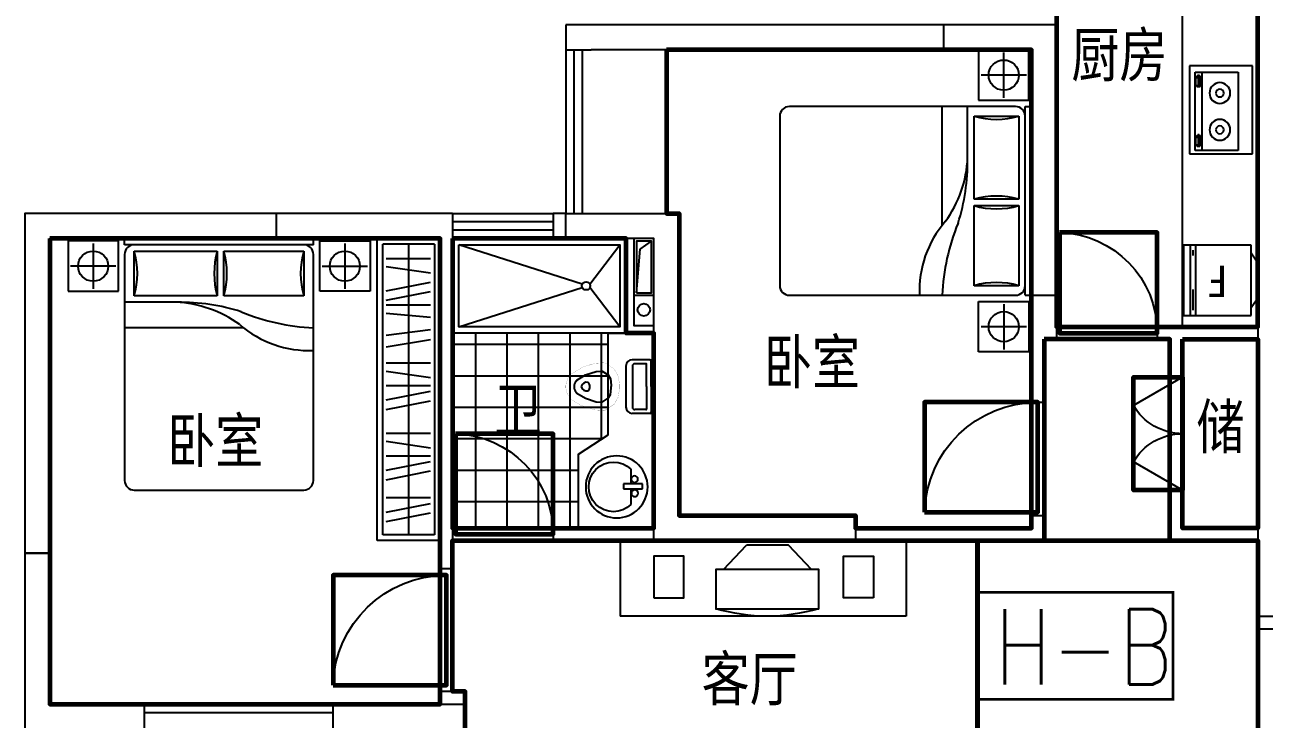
# Model space of a CAD drawing. Extents: x -355483 to -326583, y -641147 to -611949.
# Drawn here: x -354483 to -344633, y -627369 to -621849 of the extents above; entities that cross this region are included whole.
import ezdxf
from ezdxf.enums import TextEntityAlignment as Align

# ---------------------------------------------------------------- set-up
doc = ezdxf.new("R2010")
doc.units = 0
doc.header["$LTSCALE"] = 1000
doc.header["$MEASUREMENT"] = 0
doc.layers.get('0').update_dxf_attribs({"linetype": 'CONTINUOUS'})
for name, color, linetype in [('BALCONY', 2, 'CONTINUOUS'), ('JG', 8, 'CONTINUOUS'), ('JIAJU', 252, 'CONTINUOUS'), ('PL', 8, 'CONTINUOUS'), ('PUB_TEXT', 7, 'CONTINUOUS'), ('TOTHER', 223, 'CONTINUOUS'), ('WALL', 2, 'CONTINUOUS'), ('WC', 243, 'CONTINUOUS'), ('WINDOW', 3, 'CONTINUOUS'), ('WINDOW_TEXT', 7, 'CONTINUOUS'), ('厨房', 8, 'CONTINUOUS')]:
    doc.layers.add(name, color=color, linetype=linetype)
for name, color, linetype, lineweight in [('GT_储藏间', 50, 'CONTINUOUS', 60), ('GT_卧室', 1, 'CONTINUOUS', 60), ('GT_卫生间', 5, 'CONTINUOUS', 60), ('GT_厨房', 4, 'CONTINUOUS', 60), ('GT_客厅', 2, 'CONTINUOUS', 60), ('GT_过道', 30, 'CONTINUOUS', 60), ('GT_门', 245, 'CONTINUOUS', 60), ('GT_餐厅', 3, 'CONTINUOUS', 60)]:
    doc.layers.add(name, color=color, linetype=linetype, lineweight=lineweight)
doc.styles.add('-黑体', font='simhei.ttf', dxfattribs={"width": 0.7})
doc.styles.add('_HZTXT', font='txt.shx', dxfattribs={"width": 0.8, "bigfont": 'hztxt.shx'})
doc.styles.add('ATT', font='TXT')
doc.styles.add('DIM_FONT', font='ROMAND.shx', dxfattribs={"width": 0.7})
doc.styles.add('SIMPLEX', font='SIMPLEX.SHX')
doc.styles.get("Standard").update_dxf_attribs({"font": 'GBENOR', "bigfont": 'GBCBIG'})

# ---------------------------------------------------------------- blocks, each defined once
blk = doc.blocks.new('U_B6PVR')
at = {"layer": 'PL'}
for p, q in [((0, 2273), (600, 2273)), ((600, 0), (600, 2273)), ((230.1, 1452.6), (35.2, 1268.2)), ((35.2, 935.6), (35.2, 1268.2)), ((230.1, 751.3), (35.2, 935.6)), ((0, 0), (600, 0))]:
    blk.add_line(p, q, dxfattribs=at)
for points in [[(454.9, 2005.9), (454.9, 1765.9), (124.9, 1765.9), (124.9, 2005.9)], [(541.5, 694.8), (230.1, 694.8), (230.1, 1513.9), (541.5, 1513.9)], [(454.9, 259.1), (454.9, 499.1), (124.9, 499.1), (124.9, 259.1)]]:
    blk.add_lwpolyline(points, close=True, dxfattribs=at)
blk.add_arc((-851.6, 1104.4), 1452, 343.61711, 16.38289, dxfattribs=at)
at = {"color": 5, "style": 'DIM_FONT', "width": 0.8, "flags": 9}
for tag in ['YSIZE', 'XSIZE']:
    blk.add_attdef(tag, (0, 0), '', height=0.5, dxfattribs=at)
blk = doc.blocks.new('_C19XRJ')
at = {"layer": 'JIAJU', "rotation": 180}
blk.add_blockref('U_B6PVR', (600, 0), dxfattribs=at)
at = {"style": 'DIM_FONT', "width": 0.8, "flags": 9}
for tag in ['YSIZE', 'XSIZE']:
    blk.add_attdef(tag, (0, 0), '', height=0.5, dxfattribs=at)
blk = doc.blocks.new('A$C316D69A5')
at = {"layer": 'JG'}
for p, q in [((20, 2400), (420, 2400)), ((20, 2000), (20, 2400)), ((220, 2020), (220, 2380)), ((420, 2400), (420, 2000)), ((40, 2200), (400, 2200)), ((420, 2000), (20, 2000)), ((50, 1950), (0, 1950)), ((0, 1950), (0, 450)), ((50, 1950), (50, 450)), ((100.8, 1873.8), (456.4, 1873.8)), ((100.8, 1237.4), (100.8, 1873.8)), ((1923.8, 1950), (126.2, 1950)), ((456.4, 1873.8), (456.4, 1237.4)), ((2000, 526.2), (2000, 1873.8)), ((710.4, 1389.8), (710.4, 450)), ((456.4, 1237.4), (100.8, 1237.4)), ((100.8, 1186.6), (456.4, 1186.6)), ((100.8, 526.2), (100.8, 1186.6)), ((456.4, 1186.6), (456.4, 526.2)), ((507.2, 869.1), (507.2, 450)), ((456.4, 526.2), (100.8, 526.2)), ((50, 450), (0, 450)), ((420, 400), (20, 400)), ((20, 400), (20, 0)), ((126.2, 450), (1923.8, 450)), ((420, 0), (420, 400)), ((220, 380), (220, 20)), ((40, 200), (400, 200)), ((20, 0), (420, 0))]:
    blk.add_line(p, q, dxfattribs=at)
for centre in [(220, 2200), (220, 200)]:
    blk.add_circle(centre, 120, dxfattribs=at)
for centre, radius, start, end in [((126.2, 1873.8), 76.2, 90, 180), ((278.6, 2483.4), 635, 253.73979, 286.2602), ((-1016.8, 2032.4), 1729.2, 337.73165, 357.27004), ((53, 1913.8), 837.4, 318.99818, 2.47753), ((1923.8, 1873.8), 76.2, 360, 90), ((2101.1, 889.7), 1594, 162.19663, 180.74184), ((1440, 815), 933.8, 143.95969, 177.46022), ((278.6, 627.8), 635, 73.73979, 106.2602), ((278.6, 1796.2), 635, 253.73979, 286.2602), ((126.2, 526.2), 76.2, 180, 270), ((278.6, -83.4), 635, 73.73979, 106.2602), ((1923.8, 526.2), 76.2, 270, 360)]:
    blk.add_arc(centre, radius, start, end, dxfattribs=at)
at = {"layer": 'JG', "style": 'DIM_FONT', "width": 0.8, "flags": 9}
for tag in ['YSIZE', 'XSIZE']:
    blk.add_attdef(tag, (20, 2000), '', height=0.5, rotation=360, dxfattribs=at)
at = {"layer": 'JG', "style": 'DIM_FONT', "text_generation_flag": 2, "width": 0.8, "flags": 9}
for tag in ['YSIZE', 'XSIZE']:
    blk.add_attdef(tag, (0, 1950), '', height=0.5, rotation=180, dxfattribs=at)
at = {"layer": 'JG', "style": 'DIM_FONT', "oblique": -180, "text_generation_flag": 4, "width": 0.8, "flags": 9}
for tag in ['YSIZE', 'XSIZE']:
    blk.add_attdef(tag, (20, 400), '', height=0.5, rotation=360, dxfattribs=at)
blk = doc.blocks.new('M_E33IEP')
for p, q in [((135.1, 135.3), (135.1, 19.6)), ((43.6, -21.1), (43.6, 19.6)), ((43.6, 19.6), (193.6, 19.6)), ((193.6, 19.6), (193.6, -21.1)), ((193.6, -21.1), (43.6, -21.1)), ((135.1, -21.1), (135.1, -144.4))]:
    blk.add_line(p, q)
for centre, radius in [((248.3, -4.6), 246.4), ((105.9, 56.4), 26.7), ((104.6, -55.4), 26.7)]:
    blk.add_circle(centre, radius)
blk.add_arc((273.7, -4.6), 196.9, 225.25267, 134.74733)
at = {"style": 'DIM_FONT', "width": 0.8, "flags": 9}
for tag in ['YSIZE', 'XSIZE']:
    blk.add_attdef(tag, (0, 0), '', height=0.5, dxfattribs=at)
at = {"width": 0.8, "flags": 9}
for tag in ['XSIZE', 'YSIZE']:
    blk.add_attdef(tag, (1.9, -251), '', height=150, dxfattribs=at)
blk = doc.blocks.new('M_E7')
for p, q in [((-10, 111.7), (-151.3, 111.7)), ((0, -101.7), (0, 101.7)), ((-201.3, 61.7), (-201.3, -265.1)), ((-149.8, 60.8), (-149.8, -264.1)), ((-41.4, 80.8), (-129.8, 80.8)), ((-36.4, -101.7), (-36.4, 75.8)), ((-36.4, -101.7), (-36.4, -279.1)), ((0, -101.7), (0, -305.1)), ((-41.4, -284.1), (-129.8, -284.1)), ((-10, -315.1), (-151.3, -315.1))]:
    blk.add_line(p, q)
at = {"const_width": 1}
for points in [[(-651.5, -24.2), (-636.8, -1.2), (-550.4, 50.7), (-450.5, 83.3), (-371.3, 88.4), (-294, 36.9), (-262.2, -17.7), (-251.9, -84.3), (-251.9, -101.7)], [(-650.7, -180.4), (-636.8, -202.2), (-550.4, -254.1), (-450.5, -286.7), (-371.3, -291.8), (-294, -240.3), (-262.2, -185.7), (-251.9, -119.1), (-251.9, -101.7)]]:
    blk.add_lwpolyline(points, dxfattribs=at)
for points in [[(-596.6, -59.2), (-590.1, -49.1), (-523.1, -8.9), (-438.1, 18.9), (-389.1, 22), (-342.7, -8.9), (-324.7, -39.9), (-317, -89.3), (-317, -101.7)], [(-595.8, -145.3), (-590.1, -154.2), (-523.1, -194.5), (-438.1, -222.3), (-389.1, -225.4), (-342.7, -194.5), (-324.7, -163.5), (-317, -114), (-317, -101.7)]]:
    blk.add_lwpolyline(points)
blk.add_lwpolyline([(-644.2, -14.8, 0.39866), (-642.7, -190.6, 0.39866)], format="xyb", dxfattribs=at)
for centre, radius, start, end in [((-151.3, 61.7), 50, 90, 180), ((-10, 101.7), 10, 0, 90), ((-129.8, 60.8), 20, 90, 180), ((-41.4, 75.8), 5, 0, 90), ((-550.8, -101.9), 62.6, 137.03811, 223.97897), ((-510.5, -114.3), 47.8, 77.26414, 164.66522), ((-541.2, -102.8), 54.1, 1.1332, 40.38164), ((-510.5, -89), 47.8, 195.33478, 282.73586), ((-541.2, -100.6), 54.1, 319.61836, 358.8668), ((-151.3, -265.1), 50, 180, 270), ((-129.8, -264.1), 20, 180, 270), ((-41.4, -279.1), 5, 270, 0), ((-10, -305.1), 10, 270, 0)]:
    blk.add_arc(centre, radius, start, end)
at = {"width": 0.8, "flags": 9}
for tag in ['XSIZE', 'YSIZE']:
    blk.add_attdef(tag, (0, 0), '', height=0.5, dxfattribs=at)
blk = doc.blocks.new('M_E19')
for p, q in [((-323.5, -113.1), (-323.5, -455.5)), ((299.3, -113.1), (-323.5, -113.1)), ((299.3, -455.5), (299.3, -113.1)), ((-323.5, -399.8), (299.3, -399.8)), ((-323.5, -455.5), (299.3, -455.5)), ((-290.9, -422.1), (-290.8, -433.8)), ((-215.7, -431.5), (-280.4, -431.5)), ((-280.4, -431.5), (-280.4, -448.2)), ((-280.4, -448.2), (-215.7, -448.2)), ((-215.7, -448.2), (-215.7, -431.5)), ((-199.1, -423.2), (-199.1, -433.7)), ((182.1, -422.1), (182.2, -433.8)), ((192.6, -431.5), (192.6, -448.2)), ((257.3, -431.5), (192.6, -431.5)), ((192.6, -448.2), (257.3, -448.2)), ((257.3, -448.2), (257.3, -431.5)), ((273.9, -423.2), (273.9, -433.7))]:
    blk.add_line(p, q)
for points in [[(-199.1, -423.2, 0.259034), (-201, -419.8, 0.076276), (-212.5, -414.9, 0.036515), (-226.1, -412.4, 0.026615), (-244.9, -411.4, 0.026615), (-263.8, -412.4, 0.036515), (-277.3, -414.9, 0.076276), (-288.9, -419.8, 0.259034), (-290.8, -423.2, 0.078462), (-290.6, -424.5, 0.056762)], [(-199.1, -433.7, 0.259034), (-201, -430.3, 0.076276), (-212.5, -425.4, 0.036515), (-226.1, -422.9, 0.026615), (-244.9, -421.9, 0.026615), (-263.8, -422.9, 0.036515), (-277.3, -425.4, 0.076276), (-288.9, -430.3, 0.259034), (-290.8, -433.7, 0.259034), (-288.9, -437.2, 0.056762), (-280.4, -441.2, 0.036515)], [(-215.7, -442.9, 0.008736), (-212.5, -442.1, 0.076276), (-201, -437.2, 0.259034), (-199.1, -433.7, 0.259034)], [(273.9, -423.2, 0.259034), (272, -419.8, 0.076276), (260.5, -414.9, 0.036515), (246.9, -412.4, 0.026615), (228.1, -411.4, 0.026615), (209.2, -412.4, 0.036515), (195.7, -414.9, 0.076276), (184.1, -419.8, 0.259034), (182.2, -423.2, 0.078462), (182.4, -424.5, 0.056762)], [(273.9, -433.7, 0.259034), (272, -430.3, 0.076276), (260.5, -425.4, 0.036515), (246.9, -422.9, 0.026615), (228.1, -421.9, 0.026615), (209.2, -422.9, 0.036515), (195.7, -425.4, 0.076276), (184.1, -430.3, 0.259034), (182.2, -433.7, 0.259034), (184.1, -437.2, 0.056762), (192.6, -441.2, 0.036515)], [(257.3, -442.9, 0.008736), (260.5, -442.1, 0.076276), (272, -437.2, 0.259034), (273.9, -433.7, 0.259034)]]:
    blk.add_lwpolyline(points, format="xyb")
at = {"layer": 'TOTHER', "linetype": 'Continuous'}
for p, q in [((-350, 0), (350, 0)), ((-350, -500), (-350, 0)), ((350, 0), (350, -500)), ((350, -500), (-350, -500))]:
    blk.add_line(p, q, dxfattribs=at)
for centre, radius in [((-158.4, -258.5), 82.5), ((134.2, -258.5), 82.5), ((-158.4, -258.5), 31.6), ((134.2, -258.5), 31.6)]:
    blk.add_circle(centre, radius, dxfattribs=at)
at = {"width": 0.8, "flags": 9}
for tag in ['XSIZE', 'YSIZE']:
    blk.add_attdef(tag, (0, 0), '', height=0.5, dxfattribs=at)
blk = doc.blocks.new('A$C136D1407')
at = {"layer": 'JIAJU'}
for p, q in [((0, 0), (0, 558.9)), ((0, 558.9), (538.2, 558.9)), ((56.5, 558.9), (56.5, 0)), ((77.2, 517.5), (77.2, 351.9)), ((97.9, 558.9), (97.9, 0)), ((538.2, 558.9), (538.2, 0)), ((538.2, 496.8), (579.6, 434.7)), ((579.6, 124.2), (579.6, 434.7)), ((538.2, 62.1), (579.6, 124.2)), ((538.2, 0), (0, 0)), ((77.2, 82.8), (77.2, 41.4))]:
    blk.add_line(p, q, dxfattribs=at)
at = {"layer": 'JIAJU', "style": 'ATT', "oblique": -180, "text_generation_flag": 6, "flags": 8}
blk.add_attdef('F', text='', height=248.4, rotation=0.00008, dxfattribs=at).set_placement((271.8, 288), align=Align.MIDDLE)
blk = doc.blocks.new('_WBLK')
for p, q in [((-0.5, 0.5), (0.5, 0.5)), ((0.5, 0.167), (-0.5, 0.167)), ((0.5, -0.167), (-0.5, -0.167)), ((-0.5, -0.5), (0.5, -0.5))]:
    blk.add_line(p, q)
at = {"layer": 'WINDOW_TEXT', "style": 'SIMPLEX', "flags": 9}
blk.add_attdef('A', text='', height=1, dxfattribs=at).set_placement((0, 1.5), align=Align.MIDDLE)
blk = doc.blocks.new('M_A2ZXL')
blk.add_line((-0.472, 0), (-0.472, -1))
blk.add_arc((-0.5, 0), 1, 271.6231, 0)
blk = doc.blocks.new('A$C46BA648A')
at = {"color": 1}
for p, q in [((50.3, 667.8), (140, 730)), ((20, 320), (50.3, 667.8)), ((0, 300), (160, 300))]:
    blk.add_line(p, q, dxfattribs=at)
for points in [[(0, 60), (160, 60), (160, 750), (0, 750)], [(20, 320), (140, 320), (140, 730), (20, 730)]]:
    blk.add_lwpolyline(points, close=True, dxfattribs=at)
blk.add_circle((79.5, 184.1), 50, dxfattribs=at)
at = {"layer": 'WALL', "linetype": 'Continuous'}
for points in [[(-60, 750), (-60, 0), (160, 0)], [(0, 750), (0, 60), (160, 60)]]:
    blk.add_lwpolyline(points, dxfattribs=at)
blk = doc.blocks.new('_A0GGR')
for p, q in [((-0.5, 0), (-0.25, -0.433)), ((0.5, 0), (0.25, -0.433))]:
    blk.add_line(p, q)
for centre, start, end in [((-0.5, 0), 300, 0), ((0.5, 0), 180, 240)]:
    blk.add_arc(centre, 0.5, start, end)

msp = doc.modelspace()

# ---------------------------------------------------------------- hatches: boundary and pattern name
at = {"layer": 'BALCONY'}
h = msp.add_hatch(dxfattribs=at)
h.set_pattern_fill('NET', color=8, scale=500, style=0)
h.set_pattern_definition([(360, (-461899.65, -568138.17), (-3e-14, -250), []), (270, (-461899.65, -568138.17), (-250, 2e-14), [])])
h.paths.add_polyline_path([(-351083.1, -624299), (-351083.1, -625849), (-350083.1, -625849), (-350083.1, -625263.1), (-349848.3, -625109.4), (-349848.3, -624299)])

# ---------------------------------------------------------------- linework, layer by layer
at = {"layer": 'GT_储藏间'}
msp.add_lwpolyline([(-345283.1, -624349), (-344683.1, -624349), (-344683.1, -625849), (-345283.1, -625849), (-345283.1, -624349)], dxfattribs=at)
at = {"layer": 'GT_卧室'}
for points in [[(-349383.1, -622049), (-349383.1, -623349), (-349283.1, -623349), (-349283.1, -625749), (-347882.2, -625749), (-347882.2, -625849), (-346483.1, -625849), (-346483.1, -622049), (-349383.1, -622049)], [(-354283.1, -623549), (-354283.1, -627249), (-351183.1, -627249), (-351183.1, -623549), (-354283.1, -623549)]]:
    msp.add_lwpolyline(points, dxfattribs=at)
at = {"layer": 'GT_卫生间'}
msp.add_lwpolyline([(-351083.1, -623549), (-351083.1, -625849), (-349483.1, -625849), (-349483.1, -624299), (-349703.1, -624299), (-349703.1, -623549), (-351083.1, -623549)], dxfattribs=at)
at = {"layer": 'GT_厨房'}
msp.add_lwpolyline([(-346283.1, -620549), (-346283.1, -624249), (-344683.1, -624249), (-344683.1, -620809), (-345283.1, -620809), (-345283.1, -620549), (-346283.1, -620549)], dxfattribs=at)
at = {"layer": 'GT_客厅'}
msp.add_lwpolyline([(-350983.1, -629649), (-350983.1, -627149), (-351083.1, -627149), (-351083.1, -625949), (-346910.7, -625949), (-346910.7, -629649), (-350983.1, -629649)], dxfattribs=at)
at = {"layer": 'GT_过道'}
msp.add_lwpolyline([(-346383.1, -624349), (-346383.1, -625949), (-345383.1, -625949), (-345383.1, -624349), (-346383.1, -624349)], dxfattribs=at)
at = {"layer": 'GT_门'}
for points in [[(-346260.5, -623499.3), (-346260.5, -624299), (-345483.1, -624299), (-345483.1, -623499.3), (-346260.5, -623499.3)], [(-345283.1, -624649), (-345283.1, -625549), (-345672.9, -625549), (-345672.9, -624649), (-345283.1, -624649)], [(-347332.8, -625723.5), (-346433.1, -625723.5), (-346433.1, -624849), (-347332.8, -624849), (-347332.8, -625723.5)], [(-351060.5, -625099.3), (-351060.5, -625899), (-350283.1, -625899), (-350283.1, -625099.3), (-351060.5, -625099.3)], [(-352032.8, -627099), (-351133.1, -627099), (-351133.1, -626224.5), (-352032.8, -626224.5), (-352032.8, -627099)]]:
    msp.add_lwpolyline(points, dxfattribs=at)
at = {"layer": 'GT_餐厅'}
msp.add_lwpolyline([(-346910.7, -625949), (-344683.1, -625949), (-344683.1, -629649), (-346910.7, -629649), (-346910.7, -625949)], dxfattribs=at)
at = {"layer": 'JG'}
for p, q in [((-351183.1, -623549), (-351682.6, -623549)), ((-351682.6, -625949), (-351682.6, -623549)), ((-351183.1, -623549), (-351183.1, -625949)), ((-351228.1, -623594), (-351637.6, -623594)), ((-351637.6, -625904), (-351637.6, -623594)), ((-351434.4, -623596.1), (-351434.4, -625904)), ((-351228.1, -623594), (-351228.1, -625904)), ((-351257.7, -623708.4), (-351611.1, -623708.4)), ((-351611.1, -623770.1), (-351257.7, -623821.4)), ((-351611.1, -623962.9), (-351257.7, -623893.5)), ((-351611.1, -624038.9), (-351257.7, -623969.5)), ((-351257.7, -624078.8), (-351611.1, -624078.8)), ((-351611.1, -624140.5), (-351257.7, -624173.8)), ((-351611.1, -624317.3), (-351257.7, -624269.8)), ((-351257.7, -624353.4), (-351611.1, -624411.4)), ((-351257.7, -624539.6), (-351611.1, -624539.6)), ((-351611.1, -624601.4), (-351257.7, -624652.7)), ((-351257.7, -624718.2), (-351611.1, -624718.2)), ((-351611.1, -624830.4), (-351257.7, -624761.1)), ((-351611.1, -624906.4), (-351257.7, -624837.1)), ((-351257.7, -625098.2), (-351611.1, -625098.2)), ((-351611.1, -625159.9), (-351257.7, -625211.2)), ((-351257.7, -625276.8), (-351611.1, -625276.8)), ((-351611.1, -625389), (-351257.7, -625319.6)), ((-351611.1, -625465), (-351257.7, -625395.6)), ((-351257.7, -625610.3), (-351611.1, -625610.3)), ((-351611.1, -625722.4), (-351257.7, -625653.1)), ((-351611.1, -625798.4), (-351257.7, -625729.1)), ((-351228.1, -625904), (-351637.6, -625904)), ((-351183.1, -625949), (-351682.6, -625949))]:
    msp.add_line(p, q, dxfattribs=at)
at = {"layer": 'PUB_TEXT', "const_width": 20}
msp.add_lwpolyline([(-346910.7, -626359.8), (-345358, -626359.8), (-345358, -627211.1), (-346910.7, -627211.1)], close=True, dxfattribs=at)
at = {"layer": 'WALL'}
for p, q in [((-347183.1, -621849), (-350183.1, -621849)), ((-350183.1, -621849), (-350183.1, -622049)), ((-350183.1, -622049), (-349983.1, -622049)), ((-349983.1, -622049), (-349983.1, -622049)), ((-347183.1, -622049), (-349983.1, -622049)), ((-351083.1, -623349), (-352483.1, -623349)), ((-351083.1, -623349), (-351083.1, -625849)), ((-350283.1, -623349), (-350283.1, -623549)), ((-350183.1, -623349), (-350283.1, -623349)), ((-351183.1, -623549), (-352483.1, -623549)), ((-351183.1, -623549), (-351183.1, -626174.5)), ((-350183.1, -623549), (-350283.1, -623549)), ((-346483.1, -623999), (-346483.1, -624849)), ((-346283.1, -623999), (-346283.1, -624349)), ((-345484.7, -624249), (-345483.1, -624349)), ((-345484.7, -624249), (-344683.1, -624249)), ((-346283.1, -624349), (-346383.1, -624349)), ((-346383.1, -624349), (-346383.1, -624849)), ((-345483.1, -624349), (-345383.1, -624349)), ((-345383.1, -624649), (-345383.1, -624349)), ((-345283.1, -624349), (-344683.1, -624349)), ((-345283.1, -624649), (-345283.1, -624349)), ((-345283.1, -624649), (-345383.1, -624649)), ((-346483.1, -624849), (-346383.1, -624849)), ((-345383.1, -625949), (-345383.1, -625549)), ((-345283.1, -625549), (-345383.1, -625549)), ((-345283.1, -625849), (-345283.1, -625549)), ((-346483.1, -625749), (-346483.1, -625849)), ((-346483.1, -625749), (-346383.1, -625749)), ((-346383.1, -625749), (-346383.1, -625949)), ((-351083.1, -625849), (-351083.1, -625849)), ((-351083.1, -625849), (-351083.1, -626039.5)), ((-351083.1, -625849), (-351083.1, -625849)), ((-350283.1, -625849), (-350283.1, -625949)), ((-350283.1, -625849), (-349483.1, -625849)), ((-347882.2, -625849), (-346483.1, -625849)), ((-345283.1, -625849), (-344683.1, -625849)), ((-351083.1, -626039.5), (-351083.1, -626174.5)), ((-351083.1, -626039.5), (-351083.1, -626174.5)), ((-351083.1, -626039.5), (-351083.1, -626039.5)), ((-351083.1, -626039.5), (-351083.1, -626039.5)), ((-349483.1, -625949), (-350283.1, -625949)), ((-347882.2, -625949), (-346383.1, -625949)), ((-345383.1, -625949), (-344683.1, -625949)), ((-351083.1, -626174.5), (-351183.1, -626174.5)), ((-344683.1, -626649), (-344683.1, -626549)), ((-344683.1, -626549), (-344683.1, -626649)), ((-344683.1, -626649), (-344483.1, -626649)), ((-344683.1, -626649), (-344483.1, -626649)), ((-350983.1, -627149), (-351183.1, -627149)), ((-351183.1, -627249), (-351183.1, -627149)), ((-350983.1, -627149), (-350983.1, -627249)), ((-352032.8, -627449), (-352032.8, -627249)), ((-352032.8, -627449), (-352032.8, -627249)), ((-352032.8, -627249), (-350983.1, -627249)), ((-350983.1, -627249), (-350983.1, -627649))]:
    msp.add_line(p, q, dxfattribs=at)
msp.add_lwpolyline([(-342083.1, -618549), (-344683.1, -618549), (-344683.1, -626549), (-344483.1, -626549)], dxfattribs=at)
for points in [[(-346483.1, -621849), (-347183.1, -621849), (-347183.1, -622049), (-346483.1, -622049), (-346483.1, -623999), (-346283.1, -623999), (-346283.1, -621849)], [(-354483.1, -623549), (-354483.1, -626049), (-354283.1, -626049), (-354283.1, -623549), (-352483.1, -623549), (-352483.1, -623349), (-354483.1, -623349)], [(-350183.1, -623549), (-350183.1, -623349), (-349283.1, -623349), (-349283.1, -625749), (-347882.2, -625749), (-347882.2, -625949), (-349483.1, -625949), (-349483.1, -623549)], [(-354283.1, -627449), (-353532.6, -627449), (-353532.6, -627249), (-354283.1, -627249), (-354283.1, -626049), (-354483.1, -626049), (-354483.1, -627449)]]:
    msp.add_lwpolyline(points, close=True, dxfattribs=at)
at = {"layer": 'WC'}
for p, q in [((-350053, -623911), (-351033.1, -623599)), ((-349992.2, -623911), (-349753.1, -623599)), ((-351033.1, -624249), (-350053, -623937)), ((-349753.1, -624249), (-349992.2, -623937))]:
    msp.add_line(p, q, dxfattribs=at)
for points in [[(-350278.1, -623549), (-349703.1, -623549), (-349703.1, -624299), (-351083.1, -624299), (-351083.1, -623549), (-350878.1, -623549)], [(-350083.1, -625849), (-350083.1, -625263.1), (-349848.3, -625109.4), (-349848.3, -624299), (-349483.1, -624299)]]:
    msp.add_lwpolyline(points, dxfattribs=at)
msp.add_lwpolyline([(-351033.1, -623599), (-349753.1, -623599), (-349753.1, -624249), (-351033.1, -624249)], close=True, dxfattribs=at)
msp.add_circle((-350022.6, -623924), 33, dxfattribs=at)
at = {"layer": 'WINDOW'}
for p, q in [((-345283.1, -624249), (-345283.1, -621075.3)), ((-350183.1, -622049), (-350183.1, -623349)), ((-350116.5, -623349), (-350116.5, -622049)), ((-350049.8, -623349), (-350049.8, -622049)), ((-349383.1, -622049), (-349383.1, -623349)), ((-345484.7, -624249), (-346283.1, -624249)), ((-351083.1, -625849), (-350283.1, -625849)), ((-353532.6, -627249), (-352032.8, -627249)), ((-353532.6, -627315.7), (-352032.8, -627315.7))]:
    msp.add_line(p, q, dxfattribs=at)

# ---------------------------------------------------------------- block references
for p, rotation in [((-346483.1, -622049), 180), ((-354139.6, -623547.4), 270)]:
    msp.add_blockref('A$C316D69A5', p, dxfattribs=dict(rotation=rotation))
msp.add_blockref('A$C46BA648A', (-349643.1, -624299))
at = {"layer": 'JG', "xscale": -1, "rotation": 270}
msp.add_blockref('_C19XRJ', (-347478.8, -626549), dxfattribs=at)
at = {"layer": 'WC'}
msp.add_blockref('M_E7', (-349505, -624623.4), dxfattribs=at)
at = {"layer": 'WC', "extrusion": (0, 0, -1), "zscale": -1}
msp.add_blockref('M_E33IEP', (349531.1, -625517.5), dxfattribs=at)
at = {"layer": 'WINDOW'}
for name, p, xscale, yscale, zscale, rotation in [('_WBLK', (-350683.1, -623449), -800, 200, 800, 180), ('_A0GGR', (-345283.1, -625099), 900, -900, 900.0000000000291, 90), ('M_A2ZXL', (-346433.1, -625299), 900, -900, 900, 90), ('M_A2ZXL', (-351133.1, -626674.5), -900, 900, 900, 270)]:
    msp.add_blockref(name, p, dxfattribs=dict(at, xscale=xscale, yscale=yscale, zscale=zscale, rotation=rotation))
at = {"layer": 'WINDOW', "xscale": 800, "yscale": -800, "zscale": 800}
for p in [(-345883.1, -624299), (-350683.1, -625899)]:
    msp.add_blockref('M_A2ZXL', p, dxfattribs=at)
at = {"layer": '厨房', "xscale": -1, "rotation": 270}
msp.add_blockref('M_E19', (-344727.5, -622525.6), dxfattribs=at)
at = {"layer": '厨房'}
ref = msp.add_blockref('A$C136D1407', (-345274.5, -623600.3), dxfattribs=dict(at, xscale=-1, rotation=180))
ref.add_attrib('F', 'F', dxfattribs={"layer": 'JIAJU', "height": 248.4, "rotation": 359.99992, "style": 'ATT', "text_generation_flag": 6, "flags": 8}).set_placement((-345002.6, -623888.3), align=Align.MIDDLE)

# ---------------------------------------------------------------- texts
at = {"color": 5, "style": 'DIM_FONT', "text_generation_flag": 4, "width": 0.8, "flags": 9}
for tag, s in [('XSIZE', '500'), ('YSIZE', '2000')]:
    msp.add_attdef(tag, (-353583.1, -627249), s, height=0.5, rotation=90, dxfattribs=at)
at = {"layer": 'JG', "style": 'DIM_FONT', "text_generation_flag": 4, "width": 0.8, "flags": 9}
for tag, s in [('XSIZE', '1500'), ('YSIZE', '500')]:
    msp.add_attdef(tag, (-351183.1, -623549), s, height=0.5, rotation=270, dxfattribs=at)
at = {"layer": 'PUB_TEXT', "linetype": 'Continuous', "style": '-黑体', "width": 0.8}
for s, p in [('厨房', (-346166.2, -622261.5)), ('卧室', (-348608.7, -624703.3)), ('卫', (-350753.8, -625082.8)), ('储', (-345172, -625218.8)), ('卧室', (-353351, -625328.7)), ('客厅', (-349104.4, -627221.5))]:
    msp.add_text(s, height=350, dxfattribs=at).set_placement(p)
at = {"layer": 'PUB_TEXT', "style": '_HZTXT', "width": 0.8}
msp.add_text('H-B', height=600, dxfattribs=at).set_placement((-346777.1, -627093.2))

doc.saveas('drawing.dxf')
